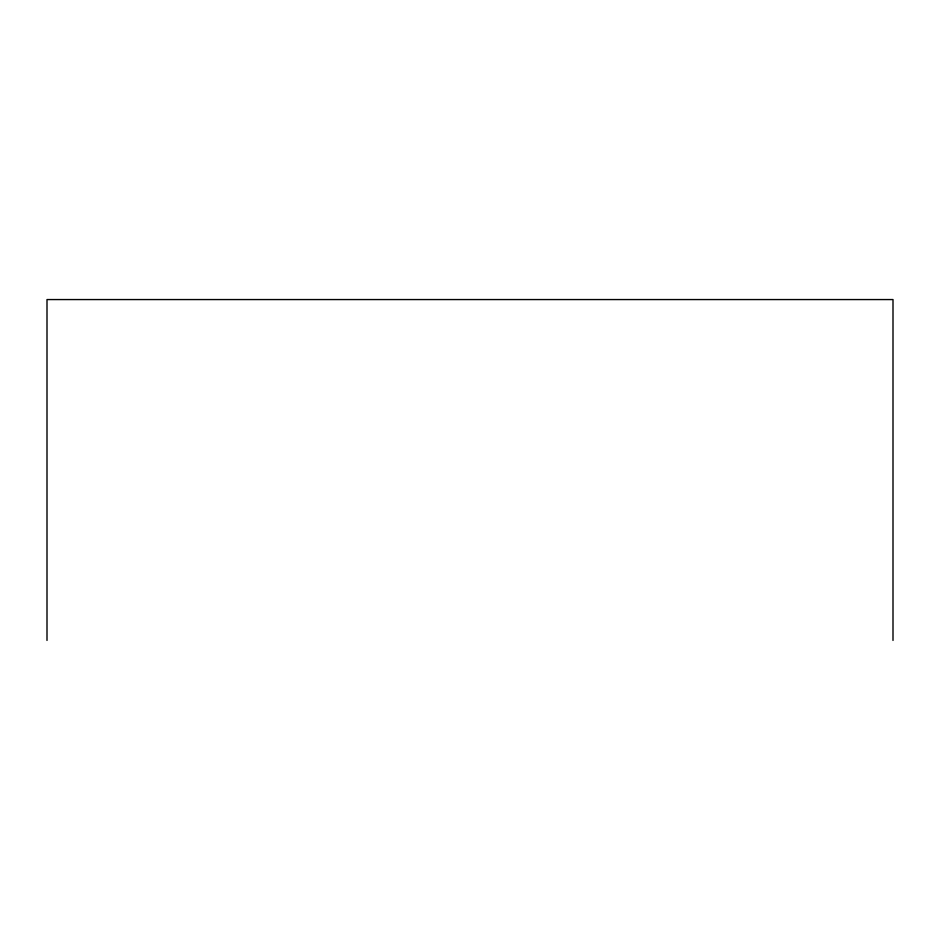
<?xml version="1.0" encoding="UTF-8"?>
<svg xmlns="http://www.w3.org/2000/svg" width="940" height="940" viewBox="0 0 940 940"><rect width="100%" height="100%" fill="white"/><g stroke="black" fill="none" stroke-linecap="round" stroke-linejoin="round"><path stroke-width="1.41" d="M893 640.434L893 299.566L47 299.566L47 640.434"/></g></svg>
